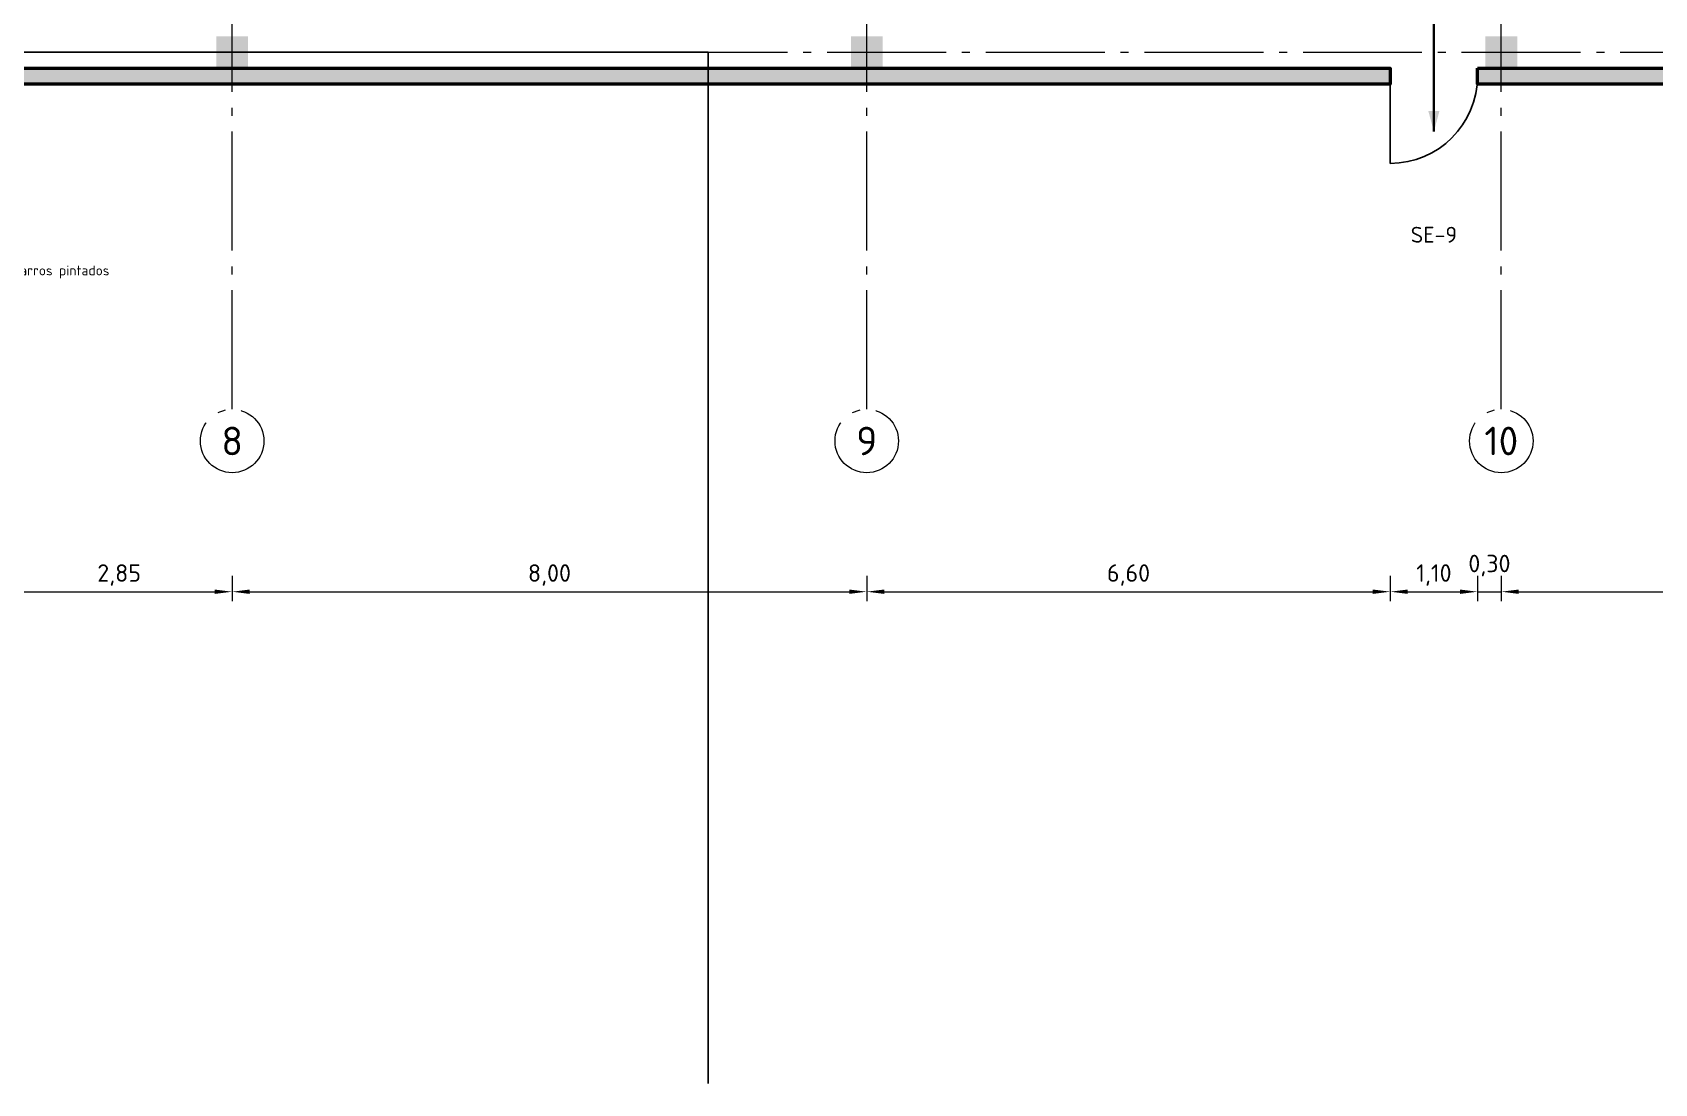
# Model space of a CAD drawing. Header units: millimetres. Extents: x 0 to 1682, y 0 to 1189.
# Drawn here: x 873.8 to 1078.3, y 445 to 577.5 of the extents above; entities that cross this region are included whole.
import ezdxf
from ezdxf.enums import TextEntityAlignment as Align

# ---------------------------------------------------------------- set-up
doc = ezdxf.new("R2010")
doc.units = ezdxf.units.MM
doc.linetypes.add('IRAM-F-TRAZO-PUNTO', pattern=[20, 15, -2, 1, -2])
for name, color, linetype, lineweight in [('A-ABERTURA', 7, 'CONTINUOUS', 25), ('A-COLUMNA', 7, 'CONTINUOUS', 50), ('A-COTA', 7, 'CONTINUOUS', 18), ('A-EJE', 1, 'IRAM-F-TRAZO-PUNTO', 18), ('A-EXTERIOR', 8, 'CONTINUOUS', 25), ('A-MURO', 7, 'CONTINUOUS', 50), ('A-TEXTO', 7, 'CONTINUOUS', 18), ('S-ESCAPE', 3, 'CONTINUOUS', 35)]:
    doc.layers.add(name, color=color, linetype=linetype, lineweight=lineweight)
doc.styles.add('ISO3098', font='isocpeur.ttf')
doc.dimstyles.new('FLAMA-IRAM', dxfattribs={"dimtxt": 3.5, "dimasz": 3.5, "dimexe": 2, "dimexo": 1.5, "dimgap": 1, "dimtad": 1, "dimdec": 1, "dimtxsty": 'ISO3098', "dimblk": 'IRAM_FLECHA', "dimblk1": 'IRAM_FLECHA', "dimblk2": 'IRAM_FLECHA', "dimcen": 2.5, "dimclrd": 3, "dimclre": 3, "dimclrt": 3, "dimazin": 3, "dimtfac": 1, "dimtmove": 0, "dimatfit": 3, "dimlwd": 18, "dimlwe": 18})

# ---------------------------------------------------------------- blocks, each defined once
blk = doc.blocks.new('IRAM_FLECHA')
blk.add_solid([(0, 0), (-1, 0.125), (-1, -0.125)])

msp = doc.modelspace()

# ---------------------------------------------------------------- hatches: boundary and pattern name
at = {"layer": 'A-COLUMNA', "true_color": 0x000000}
h = msp.add_hatch(color=7, dxfattribs=at)
h.dxf.hatch_style = 1
h.paths.add_polyline_path([(897, 573), (901, 573), (901, 577), (897, 577)])
h = msp.add_hatch(color=7, dxfattribs=at)
h.dxf.hatch_style = 1
h.paths.add_polyline_path([(977, 573), (981, 573), (981, 577), (977, 577)])
h = msp.add_hatch(color=7, dxfattribs=at)
h.dxf.hatch_style = 1
h.paths.add_polyline_path([(1057, 573), (1061, 573), (1061, 577), (1057, 577)])
at = {"layer": 'A-MURO', "true_color": 0x464646}
h = msp.add_hatch(color=7, dxfattribs=at)
h.dxf.hatch_style = 1
h.paths.add_polyline_path([(870.5, 573), (1045, 573), (1045, 571), (870.5, 571)])
h = msp.add_hatch(color=7, dxfattribs=at)
h.dxf.hatch_style = 1
h.paths.add_polyline_path([(1056, 573), (1199, 573), (1199, 571), (1056, 571)])
at = {"layer": 'S-ESCAPE', "true_color": 0x00963c}
h = msp.add_hatch(color=7, dxfattribs=at)
h.dxf.hatch_style = 1
h.paths.add_polyline_path([(1050.5, 565), (1051.2, 567.6), (1049.8, 567.6)])

# ---------------------------------------------------------------- linework, layer by layer
at = {"layer": 'A-ABERTURA'}
msp.add_line((1045, 572), (1045, 561), dxfattribs=at)
msp.add_arc((1045, 572), 11, 270, 360, dxfattribs=at)
at = {"layer": 'A-EJE'}
for p, q in [((899, 530), (899, 1060)), ((979, 530), (979, 1060)), ((1059, 530), (1059, 1060)), ((294, 575), (1264, 575))]:
    msp.add_line(p, q, dxfattribs=at)
for centre in [(899, 526), (979, 526), (1059, 526)]:
    msp.add_circle(centre, 4, dxfattribs=at)
at = {"layer": 'A-EXTERIOR'}
msp.add_lwpolyline([(959, 445), (959, 575), (739, 575), (739, 445)], dxfattribs=at)
at = {"layer": 'A-MURO'}
for points in [[(870.5, 573), (1045, 573), (1045, 571), (870.5, 571)], [(1056, 573), (1199, 573), (1199, 571), (1056, 571)]]:
    msp.add_lwpolyline(points, close=True, dxfattribs=at)
at = {"layer": 'S-ESCAPE'}
msp.add_line((1050.5, 587), (1050.5, 565), dxfattribs=at)

# ---------------------------------------------------------------- texts
at = {"layer": 'A-TEXTO', "style": 'ISO3098'}
for s, height, p in [('Muelle de despacho: PT, cilindros y carros; vuelven los carros pintados', 1.24, (855.5, 547.5)), ('8', 3.6, (899, 526)), ('9', 3.6, (979, 526)), ('10', 3.6, (1059, 526))]:
    msp.add_text(s, height=height, dxfattribs=at).set_placement(p, align=Align.MIDDLE_CENTER)
at = {"layer": 'S-ESCAPE', "style": 'ISO3098'}
msp.add_text('SE-9', height=2, dxfattribs=at).set_placement((1050.5, 552), align=Align.MIDDLE_CENTER)

# ---------------------------------------------------------------- dimensions: what is measured, and where the dimension line sits
at = {"layer": 'A-COTA'}
for base, p1, p2 in [((1056, 507), (1056, 510), (1059, 510)), ((870.5, 507), (870.5, 510), (899, 510)), ((899, 507), (899, 510), (979, 510)), ((979, 507), (979, 510), (1045, 510)), ((1045, 507), (1045, 510), (1056, 510)), ((1059, 507), (1059, 510), (1139, 510))]:
    msp.add_linear_dim(base=base, p1=p1, p2=p2, dimstyle='FLAMA-IRAM', override={"dimtxt": 2.2, "dimasz": 2.2, "dimexe": 1.2, "dimexo": 1, "dimdec": 2, "dimlfac": 0.1, "dimzin": 0}, dxfattribs=at).render()

doc.saveas('drawing.dxf')
